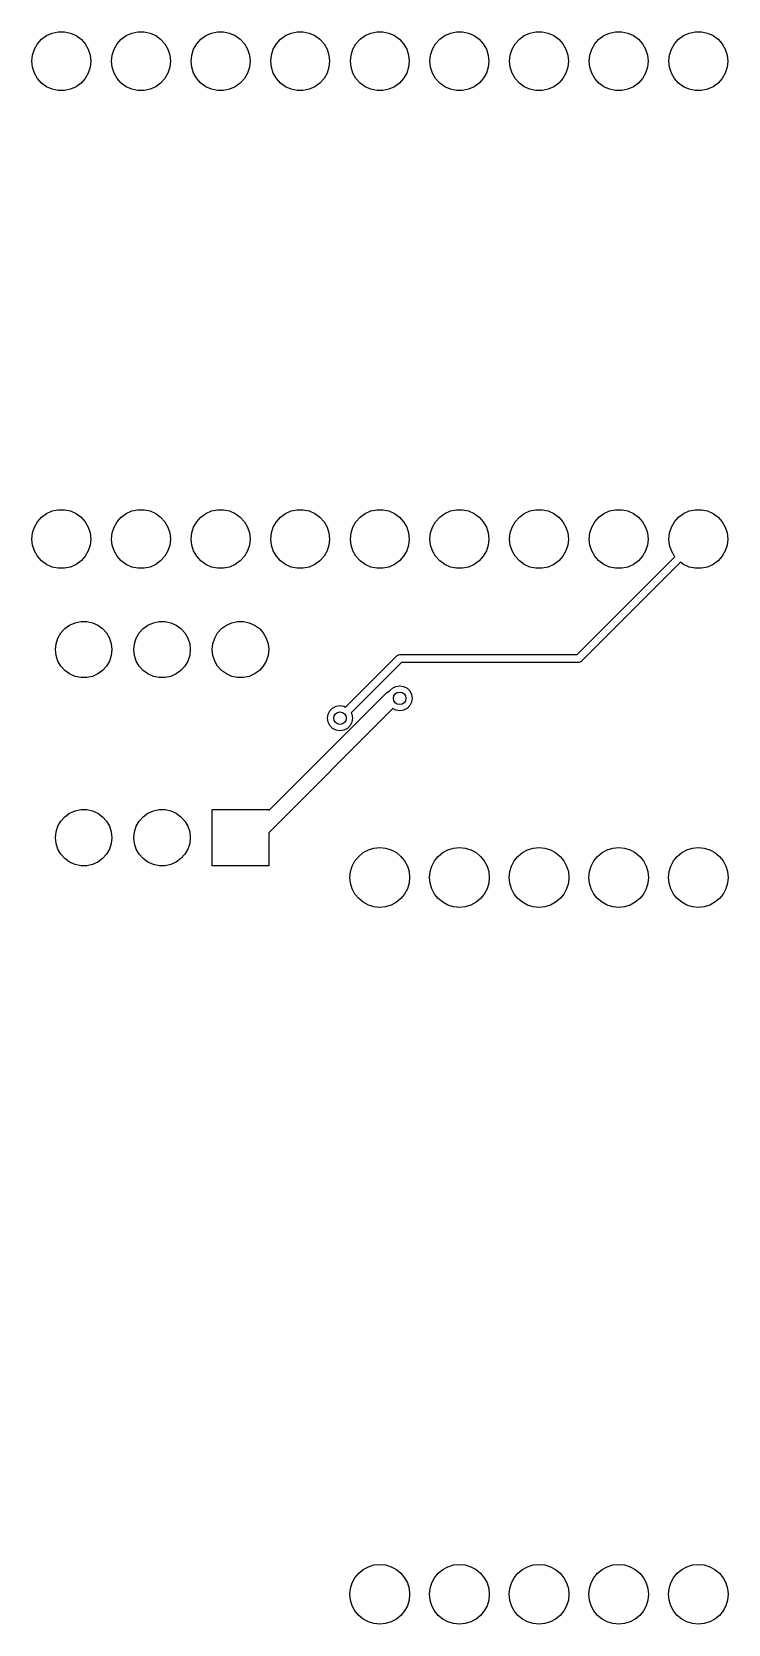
# Model space of a CAD drawing. Extents: x 107 to 166.1, y -105.1 to -54.3.
# Drawn here: x 107 to 129.2, y -105.1 to -54.3 of the extents above; entities that cross this region are included whole.
import ezdxf

# ---------------------------------------------------------------- set-up
doc = ezdxf.new("R2010")
doc.units = 0
doc.layers.add('BLACK', color=7, linetype='CONTINUOUS')

msp = doc.modelspace()

# ---------------------------------------------------------------- linework, layer by layer
at = {"layer": 'BLACK', "linetype": 'CONTINUOUS'}
for p, q in [((107.66, -54.3512), (107.852, -54.3103)), ((107.852, -54.3103), (108.048, -54.3103)), ((108.048, -54.3103), (108.24, -54.3512)), ((110.2, -54.3512), (110.392, -54.3103)), ((110.392, -54.3103), (110.588, -54.3103)), ((110.588, -54.3103), (110.78, -54.3512)), ((112.74, -54.3512), (112.932, -54.3103)), ((112.932, -54.3103), (113.128, -54.3103)), ((113.128, -54.3103), (113.32, -54.3512)), ((115.28, -54.3512), (115.472, -54.3103)), ((115.472, -54.3103), (115.668, -54.3103)), ((115.668, -54.3103), (115.86, -54.3512)), ((117.82, -54.3512), (118.012, -54.3103)), ((118.012, -54.3103), (118.208, -54.3103)), ((118.208, -54.3103), (118.4, -54.3512)), ((120.36, -54.3512), (120.552, -54.3103)), ((120.552, -54.3103), (120.748, -54.3103)), ((120.748, -54.3103), (120.94, -54.3512)), ((122.9, -54.3512), (123.092, -54.3103)), ((123.092, -54.3103), (123.288, -54.3103)), ((123.288, -54.3103), (123.48, -54.3512)), ((125.44, -54.3512), (125.632, -54.3103)), ((125.632, -54.3103), (125.828, -54.3103)), ((125.828, -54.3103), (126.02, -54.3512)), ((127.98, -54.3512), (128.172, -54.3103)), ((128.172, -54.3103), (128.368, -54.3103)), ((128.368, -54.3103), (128.56, -54.3512)), ((107.091, -54.8627), (107.19, -54.6926)), ((107.19, -54.6926), (107.321, -54.5466)), ((107.321, -54.5466), (107.48, -54.4311)), ((107.48, -54.4311), (107.66, -54.3512)), ((108.24, -54.3512), (108.42, -54.4311)), ((108.42, -54.4311), (108.579, -54.5466)), ((108.579, -54.5466), (108.71, -54.6926)), ((108.71, -54.6926), (108.809, -54.8627)), ((109.631, -54.8627), (109.73, -54.6926)), ((109.73, -54.6926), (109.861, -54.5466)), ((109.861, -54.5466), (110.02, -54.4311)), ((110.02, -54.4311), (110.2, -54.3512)), ((110.78, -54.3512), (110.96, -54.4311)), ((110.96, -54.4311), (111.119, -54.5466)), ((111.119, -54.5466), (111.25, -54.6926)), ((111.25, -54.6926), (111.349, -54.8627)), ((112.171, -54.8627), (112.27, -54.6926)), ((112.27, -54.6926), (112.401, -54.5466)), ((112.401, -54.5466), (112.56, -54.4311)), ((112.56, -54.4311), (112.74, -54.3512)), ((113.32, -54.3512), (113.5, -54.4311)), ((113.5, -54.4311), (113.659, -54.5466)), ((113.659, -54.5466), (113.79, -54.6926)), ((113.79, -54.6926), (113.889, -54.8627)), ((114.711, -54.8627), (114.81, -54.6926)), ((114.81, -54.6926), (114.941, -54.5466)), ((114.941, -54.5466), (115.1, -54.4311)), ((115.1, -54.4311), (115.28, -54.3512)), ((115.86, -54.3512), (116.04, -54.4311)), ((116.04, -54.4311), (116.199, -54.5466)), ((116.199, -54.5466), (116.33, -54.6926)), ((116.33, -54.6926), (116.429, -54.8627)), ((117.251, -54.8627), (117.35, -54.6926)), ((117.35, -54.6926), (117.481, -54.5466)), ((117.481, -54.5466), (117.64, -54.4311)), ((117.64, -54.4311), (117.82, -54.3512)), ((118.4, -54.3512), (118.58, -54.4311)), ((118.58, -54.4311), (118.739, -54.5466)), ((118.739, -54.5466), (118.87, -54.6926)), ((118.87, -54.6926), (118.969, -54.8627)), ((119.791, -54.8627), (119.89, -54.6926)), ((119.89, -54.6926), (120.021, -54.5466)), ((120.021, -54.5466), (120.18, -54.4311)), ((120.18, -54.4311), (120.36, -54.3512)), ((120.94, -54.3512), (121.12, -54.4311)), ((121.12, -54.4311), (121.279, -54.5466)), ((121.279, -54.5466), (121.41, -54.6926)), ((121.41, -54.6926), (121.509, -54.8627)), ((122.331, -54.8627), (122.43, -54.6926)), ((122.43, -54.6926), (122.561, -54.5466)), ((122.561, -54.5466), (122.72, -54.4311)), ((122.72, -54.4311), (122.9, -54.3512)), ((123.48, -54.3512), (123.66, -54.4311)), ((123.66, -54.4311), (123.819, -54.5466)), ((123.819, -54.5466), (123.95, -54.6926)), ((123.95, -54.6926), (124.049, -54.8627)), ((124.871, -54.8627), (124.97, -54.6926)), ((124.97, -54.6926), (125.101, -54.5466)), ((125.101, -54.5466), (125.26, -54.4311)), ((125.26, -54.4311), (125.44, -54.3512)), ((126.02, -54.3512), (126.2, -54.4311)), ((126.2, -54.4311), (126.359, -54.5466)), ((126.359, -54.5466), (126.49, -54.6926)), ((126.49, -54.6926), (126.589, -54.8627)), ((127.411, -54.8627), (127.51, -54.6926)), ((127.51, -54.6926), (127.641, -54.5466)), ((127.641, -54.5466), (127.8, -54.4311)), ((127.8, -54.4311), (127.98, -54.3512)), ((128.56, -54.3512), (128.74, -54.4311)), ((128.74, -54.4311), (128.899, -54.5466)), ((128.899, -54.5466), (129.03, -54.6926)), ((129.03, -54.6926), (129.129, -54.8627)), ((107.01, -55.245), (107.031, -55.0496)), ((107.031, -55.4404), (107.01, -55.245)), ((107.031, -55.0496), (107.091, -54.8627)), ((108.809, -54.8627), (108.869, -55.0496)), ((108.869, -55.0496), (108.89, -55.245)), ((108.89, -55.245), (108.869, -55.4404)), ((109.55, -55.245), (109.571, -55.0496)), ((109.571, -55.4404), (109.55, -55.245)), ((109.571, -55.0496), (109.631, -54.8627)), ((111.349, -54.8627), (111.409, -55.0496)), ((111.409, -55.0496), (111.43, -55.245)), ((111.43, -55.245), (111.409, -55.4404)), ((112.09, -55.245), (112.111, -55.0496)), ((112.111, -55.4404), (112.09, -55.245)), ((112.111, -55.0496), (112.171, -54.8627)), ((113.889, -54.8627), (113.949, -55.0496)), ((113.949, -55.0496), (113.97, -55.245)), ((113.97, -55.245), (113.949, -55.4404)), ((114.63, -55.245), (114.651, -55.0496)), ((114.651, -55.4404), (114.63, -55.245)), ((114.651, -55.0496), (114.711, -54.8627)), ((116.429, -54.8627), (116.489, -55.0496)), ((116.489, -55.0496), (116.51, -55.245)), ((116.51, -55.245), (116.489, -55.4404)), ((117.17, -55.245), (117.191, -55.0496)), ((117.191, -55.4404), (117.17, -55.245)), ((117.191, -55.0496), (117.251, -54.8627)), ((118.969, -54.8627), (119.029, -55.0496)), ((119.029, -55.0496), (119.05, -55.245)), ((119.05, -55.245), (119.029, -55.4404)), ((119.71, -55.245), (119.731, -55.0496)), ((119.731, -55.4404), (119.71, -55.245)), ((119.731, -55.0496), (119.791, -54.8627)), ((121.509, -54.8627), (121.569, -55.0496)), ((121.569, -55.0496), (121.59, -55.245)), ((121.59, -55.245), (121.569, -55.4404)), ((122.25, -55.245), (122.271, -55.0496)), ((122.271, -55.4404), (122.25, -55.245)), ((122.271, -55.0496), (122.331, -54.8627)), ((124.049, -54.8627), (124.109, -55.0496)), ((124.109, -55.0496), (124.13, -55.245)), ((124.13, -55.245), (124.109, -55.4404)), ((124.79, -55.245), (124.811, -55.0496)), ((124.811, -55.4404), (124.79, -55.245)), ((124.811, -55.0496), (124.871, -54.8627)), ((126.589, -54.8627), (126.649, -55.0496)), ((126.649, -55.0496), (126.67, -55.245)), ((126.67, -55.245), (126.649, -55.4404)), ((127.33, -55.245), (127.351, -55.0496)), ((127.351, -55.4404), (127.33, -55.245)), ((127.351, -55.0496), (127.411, -54.8627)), ((129.129, -54.8627), (129.189, -55.0496)), ((129.189, -55.0496), (129.21, -55.245)), ((129.21, -55.245), (129.189, -55.4404)), ((107.091, -55.6273), (107.031, -55.4404)), ((107.19, -55.7974), (107.091, -55.6273)), ((107.321, -55.9434), (107.19, -55.7974)), ((108.71, -55.7974), (108.579, -55.9434)), ((108.809, -55.6273), (108.71, -55.7974)), ((108.869, -55.4404), (108.809, -55.6273)), ((109.631, -55.6273), (109.571, -55.4404)), ((109.73, -55.7974), (109.631, -55.6273)), ((109.861, -55.9434), (109.73, -55.7974)), ((111.25, -55.7974), (111.119, -55.9434)), ((111.349, -55.6273), (111.25, -55.7974)), ((111.409, -55.4404), (111.349, -55.6273)), ((112.171, -55.6273), (112.111, -55.4404)), ((112.27, -55.7974), (112.171, -55.6273)), ((112.401, -55.9434), (112.27, -55.7974)), ((113.79, -55.7974), (113.659, -55.9434)), ((113.889, -55.6273), (113.79, -55.7974)), ((113.949, -55.4404), (113.889, -55.6273)), ((114.711, -55.6273), (114.651, -55.4404)), ((114.81, -55.7974), (114.711, -55.6273)), ((114.941, -55.9434), (114.81, -55.7974)), ((116.33, -55.7974), (116.199, -55.9434)), ((116.429, -55.6273), (116.33, -55.7974)), ((116.489, -55.4404), (116.429, -55.6273)), ((117.251, -55.6273), (117.191, -55.4404)), ((117.35, -55.7974), (117.251, -55.6273)), ((117.481, -55.9434), (117.35, -55.7974)), ((118.87, -55.7974), (118.739, -55.9434)), ((118.969, -55.6273), (118.87, -55.7974)), ((119.029, -55.4404), (118.969, -55.6273)), ((119.791, -55.6273), (119.731, -55.4404)), ((119.89, -55.7974), (119.791, -55.6273)), ((120.021, -55.9434), (119.89, -55.7974)), ((121.41, -55.7974), (121.279, -55.9434)), ((121.509, -55.6273), (121.41, -55.7974)), ((121.569, -55.4404), (121.509, -55.6273)), ((122.331, -55.6273), (122.271, -55.4404)), ((122.43, -55.7974), (122.331, -55.6273)), ((122.561, -55.9434), (122.43, -55.7974)), ((123.95, -55.7974), (123.819, -55.9434)), ((124.049, -55.6273), (123.95, -55.7974)), ((124.109, -55.4404), (124.049, -55.6273)), ((124.871, -55.6273), (124.811, -55.4404)), ((124.97, -55.7974), (124.871, -55.6273)), ((125.101, -55.9434), (124.97, -55.7974)), ((126.49, -55.7974), (126.359, -55.9434)), ((126.589, -55.6273), (126.49, -55.7974)), ((126.649, -55.4404), (126.589, -55.6273)), ((127.411, -55.6273), (127.351, -55.4404)), ((127.51, -55.7974), (127.411, -55.6273)), ((127.641, -55.9434), (127.51, -55.7974)), ((129.03, -55.7974), (128.899, -55.9434)), ((129.129, -55.6273), (129.03, -55.7974)), ((129.189, -55.4404), (129.129, -55.6273)), ((107.48, -56.0589), (107.321, -55.9434)), ((107.66, -56.1388), (107.48, -56.0589)), ((107.852, -56.1797), (107.66, -56.1388)), ((108.048, -56.1797), (107.852, -56.1797)), ((108.24, -56.1388), (108.048, -56.1797)), ((108.42, -56.0589), (108.24, -56.1388)), ((108.579, -55.9434), (108.42, -56.0589)), ((110.02, -56.0589), (109.861, -55.9434)), ((110.2, -56.1388), (110.02, -56.0589)), ((110.392, -56.1797), (110.2, -56.1388)), ((110.588, -56.1797), (110.392, -56.1797)), ((110.78, -56.1388), (110.588, -56.1797)), ((110.96, -56.0589), (110.78, -56.1388)), ((111.119, -55.9434), (110.96, -56.0589)), ((112.56, -56.0589), (112.401, -55.9434)), ((112.74, -56.1388), (112.56, -56.0589)), ((112.932, -56.1797), (112.74, -56.1388)), ((113.128, -56.1797), (112.932, -56.1797)), ((113.32, -56.1388), (113.128, -56.1797)), ((113.5, -56.0589), (113.32, -56.1388)), ((113.659, -55.9434), (113.5, -56.0589)), ((115.1, -56.0589), (114.941, -55.9434)), ((115.28, -56.1388), (115.1, -56.0589)), ((115.472, -56.1797), (115.28, -56.1388)), ((115.668, -56.1797), (115.472, -56.1797)), ((115.86, -56.1388), (115.668, -56.1797)), ((116.04, -56.0589), (115.86, -56.1388)), ((116.199, -55.9434), (116.04, -56.0589)), ((117.64, -56.0589), (117.481, -55.9434)), ((117.82, -56.1388), (117.64, -56.0589)), ((118.012, -56.1797), (117.82, -56.1388)), ((118.208, -56.1797), (118.012, -56.1797)), ((118.4, -56.1388), (118.208, -56.1797)), ((118.58, -56.0589), (118.4, -56.1388)), ((118.739, -55.9434), (118.58, -56.0589)), ((120.18, -56.0589), (120.021, -55.9434)), ((120.36, -56.1388), (120.18, -56.0589)), ((120.552, -56.1797), (120.36, -56.1388)), ((120.748, -56.1797), (120.552, -56.1797)), ((120.94, -56.1388), (120.748, -56.1797)), ((121.12, -56.0589), (120.94, -56.1388)), ((121.279, -55.9434), (121.12, -56.0589)), ((122.72, -56.0589), (122.561, -55.9434)), ((122.9, -56.1388), (122.72, -56.0589)), ((123.092, -56.1797), (122.9, -56.1388)), ((123.288, -56.1797), (123.092, -56.1797)), ((123.48, -56.1388), (123.288, -56.1797)), ((123.66, -56.0589), (123.48, -56.1388)), ((123.819, -55.9434), (123.66, -56.0589)), ((125.26, -56.0589), (125.101, -55.9434)), ((125.44, -56.1388), (125.26, -56.0589)), ((125.632, -56.1797), (125.44, -56.1388)), ((125.828, -56.1797), (125.632, -56.1797)), ((126.02, -56.1388), (125.828, -56.1797)), ((126.2, -56.0589), (126.02, -56.1388)), ((126.359, -55.9434), (126.2, -56.0589)), ((127.8, -56.0589), (127.641, -55.9434)), ((127.98, -56.1388), (127.8, -56.0589)), ((128.172, -56.1797), (127.98, -56.1388)), ((128.368, -56.1797), (128.172, -56.1797)), ((128.56, -56.1388), (128.368, -56.1797)), ((128.74, -56.0589), (128.56, -56.1388)), ((128.899, -55.9434), (128.74, -56.0589)), ((107.66, -69.5912), (107.852, -69.5503)), ((107.852, -69.5503), (108.048, -69.5503)), ((108.048, -69.5503), (108.24, -69.5912)), ((110.2, -69.5912), (110.392, -69.5503)), ((110.392, -69.5503), (110.588, -69.5503)), ((110.588, -69.5503), (110.78, -69.5912)), ((112.74, -69.5912), (112.932, -69.5503)), ((112.932, -69.5503), (113.128, -69.5503)), ((113.128, -69.5503), (113.32, -69.5912)), ((115.28, -69.5912), (115.472, -69.5503)), ((115.472, -69.5503), (115.668, -69.5503)), ((115.668, -69.5503), (115.86, -69.5912)), ((117.82, -69.5912), (118.012, -69.5503)), ((118.012, -69.5503), (118.208, -69.5503)), ((118.208, -69.5503), (118.4, -69.5912)), ((120.36, -69.5912), (120.552, -69.5503)), ((120.552, -69.5503), (120.748, -69.5503)), ((120.748, -69.5503), (120.94, -69.5912)), ((122.9, -69.5912), (123.092, -69.5503)), ((123.092, -69.5503), (123.288, -69.5503)), ((123.288, -69.5503), (123.48, -69.5912)), ((125.44, -69.5912), (125.632, -69.5503)), ((125.632, -69.5503), (125.828, -69.5503)), ((125.828, -69.5503), (126.02, -69.5912)), ((127.98, -69.5912), (128.172, -69.5503)), ((128.172, -69.5503), (128.368, -69.5503)), ((128.368, -69.5503), (128.56, -69.5912)), ((107.091, -70.1027), (107.19, -69.9326)), ((107.19, -69.9326), (107.321, -69.7866)), ((107.321, -69.7866), (107.48, -69.6711)), ((107.48, -69.6711), (107.66, -69.5912)), ((108.24, -69.5912), (108.42, -69.6711)), ((108.42, -69.6711), (108.579, -69.7866)), ((108.579, -69.7866), (108.71, -69.9326)), ((108.71, -69.9326), (108.809, -70.1027)), ((109.631, -70.1027), (109.73, -69.9326)), ((109.73, -69.9326), (109.861, -69.7866)), ((109.861, -69.7866), (110.02, -69.6711)), ((110.02, -69.6711), (110.2, -69.5912)), ((110.78, -69.5912), (110.96, -69.6711)), ((110.96, -69.6711), (111.119, -69.7866)), ((111.119, -69.7866), (111.25, -69.9326)), ((111.25, -69.9326), (111.349, -70.1027)), ((112.171, -70.1027), (112.27, -69.9326)), ((112.27, -69.9326), (112.401, -69.7866)), ((112.401, -69.7866), (112.56, -69.6711)), ((112.56, -69.6711), (112.74, -69.5912)), ((113.32, -69.5912), (113.5, -69.6711)), ((113.5, -69.6711), (113.659, -69.7866)), ((113.659, -69.7866), (113.79, -69.9326)), ((113.79, -69.9326), (113.889, -70.1027)), ((114.711, -70.1027), (114.81, -69.9326)), ((114.81, -69.9326), (114.941, -69.7866)), ((114.941, -69.7866), (115.1, -69.6711)), ((115.1, -69.6711), (115.28, -69.5912)), ((115.86, -69.5912), (116.04, -69.6711)), ((116.04, -69.6711), (116.199, -69.7866)), ((116.199, -69.7866), (116.33, -69.9326)), ((116.33, -69.9326), (116.429, -70.1027)), ((117.251, -70.1027), (117.35, -69.9326)), ((117.35, -69.9326), (117.481, -69.7866)), ((117.481, -69.7866), (117.64, -69.6711)), ((117.64, -69.6711), (117.82, -69.5912)), ((118.4, -69.5912), (118.58, -69.6711)), ((118.58, -69.6711), (118.739, -69.7866)), ((118.739, -69.7866), (118.87, -69.9326)), ((118.87, -69.9326), (118.969, -70.1027)), ((119.791, -70.1027), (119.89, -69.9326)), ((119.89, -69.9326), (120.021, -69.7866)), ((120.021, -69.7866), (120.18, -69.6711)), ((120.18, -69.6711), (120.36, -69.5912)), ((120.94, -69.5912), (121.12, -69.6711)), ((121.12, -69.6711), (121.279, -69.7866)), ((121.279, -69.7866), (121.41, -69.9326)), ((121.41, -69.9326), (121.509, -70.1027)), ((122.331, -70.1027), (122.43, -69.9326)), ((122.43, -69.9326), (122.561, -69.7866)), ((122.561, -69.7866), (122.72, -69.6711)), ((122.72, -69.6711), (122.9, -69.5912)), ((123.48, -69.5912), (123.66, -69.6711)), ((123.66, -69.6711), (123.819, -69.7866)), ((123.819, -69.7866), (123.95, -69.9326)), ((123.95, -69.9326), (124.049, -70.1027)), ((124.871, -70.1027), (124.97, -69.9326)), ((124.97, -69.9326), (125.101, -69.7866)), ((125.101, -69.7866), (125.26, -69.6711)), ((125.26, -69.6711), (125.44, -69.5912)), ((126.02, -69.5912), (126.2, -69.6711)), ((126.2, -69.6711), (126.359, -69.7866)), ((126.359, -69.7866), (126.49, -69.9326)), ((126.49, -69.9326), (126.589, -70.1027)), ((127.411, -70.1027), (127.51, -69.9326)), ((127.51, -69.9326), (127.641, -69.7866)), ((127.641, -69.7866), (127.8, -69.6711)), ((127.8, -69.6711), (127.98, -69.5912)), ((128.56, -69.5912), (128.74, -69.6711)), ((128.74, -69.6711), (128.899, -69.7866)), ((128.899, -69.7866), (129.03, -69.9326)), ((129.03, -69.9326), (129.129, -70.1027)), ((107.01, -70.485), (107.031, -70.2896)), ((107.031, -70.6804), (107.01, -70.485)), ((107.031, -70.2896), (107.091, -70.1027)), ((108.809, -70.1027), (108.869, -70.2896)), ((108.869, -70.2896), (108.89, -70.485)), ((108.89, -70.485), (108.869, -70.6804)), ((109.55, -70.485), (109.571, -70.2896)), ((109.571, -70.6804), (109.55, -70.485)), ((109.571, -70.2896), (109.631, -70.1027)), ((111.349, -70.1027), (111.409, -70.2896)), ((111.409, -70.2896), (111.43, -70.485)), ((111.43, -70.485), (111.409, -70.6804)), ((112.09, -70.485), (112.111, -70.2896)), ((112.111, -70.6804), (112.09, -70.485)), ((112.111, -70.2896), (112.171, -70.1027)), ((113.889, -70.1027), (113.949, -70.2896)), ((113.949, -70.2896), (113.97, -70.485)), ((113.97, -70.485), (113.949, -70.6804)), ((114.63, -70.485), (114.651, -70.2896)), ((114.651, -70.6804), (114.63, -70.485)), ((114.651, -70.2896), (114.711, -70.1027)), ((116.429, -70.1027), (116.489, -70.2896)), ((116.489, -70.2896), (116.51, -70.485)), ((116.51, -70.485), (116.489, -70.6804)), ((117.17, -70.485), (117.191, -70.2896)), ((117.191, -70.6804), (117.17, -70.485)), ((117.191, -70.2896), (117.251, -70.1027)), ((118.969, -70.1027), (119.029, -70.2896)), ((119.029, -70.2896), (119.05, -70.485)), ((119.05, -70.485), (119.029, -70.6804)), ((119.71, -70.485), (119.731, -70.2896)), ((119.731, -70.6804), (119.71, -70.485)), ((119.731, -70.2896), (119.791, -70.1027)), ((121.509, -70.1027), (121.569, -70.2896)), ((121.569, -70.2896), (121.59, -70.485)), ((121.59, -70.485), (121.569, -70.6804)), ((122.25, -70.485), (122.271, -70.2896)), ((122.271, -70.6804), (122.25, -70.485)), ((122.271, -70.2896), (122.331, -70.1027)), ((124.049, -70.1027), (124.109, -70.2896)), ((124.109, -70.2896), (124.13, -70.485)), ((124.13, -70.485), (124.109, -70.6804)), ((124.79, -70.485), (124.811, -70.2896)), ((124.811, -70.6804), (124.79, -70.485)), ((124.811, -70.2896), (124.871, -70.1027)), ((126.589, -70.1027), (126.649, -70.2896)), ((126.649, -70.2896), (126.67, -70.485)), ((126.67, -70.485), (126.649, -70.6804)), ((127.33, -70.485), (127.351, -70.2896)), ((127.351, -70.6804), (127.33, -70.485)), ((127.351, -70.2896), (127.411, -70.1027)), ((129.129, -70.1027), (129.189, -70.2896)), ((129.189, -70.2896), (129.21, -70.485)), ((129.21, -70.485), (129.189, -70.6804)), ((107.091, -70.8673), (107.031, -70.6804)), ((107.19, -71.0374), (107.091, -70.8673)), ((107.321, -71.1834), (107.19, -71.0374)), ((108.71, -71.0374), (108.579, -71.1834)), ((108.809, -70.8673), (108.71, -71.0374)), ((108.869, -70.6804), (108.809, -70.8673)), ((109.631, -70.8673), (109.571, -70.6804)), ((109.73, -71.0374), (109.631, -70.8673)), ((109.861, -71.1834), (109.73, -71.0374)), ((111.25, -71.0374), (111.119, -71.1834)), ((111.349, -70.8673), (111.25, -71.0374)), ((111.409, -70.6804), (111.349, -70.8673)), ((112.171, -70.8673), (112.111, -70.6804)), ((112.27, -71.0374), (112.171, -70.8673)), ((112.401, -71.1834), (112.27, -71.0374)), ((113.79, -71.0374), (113.659, -71.1834)), ((113.889, -70.8673), (113.79, -71.0374)), ((113.949, -70.6804), (113.889, -70.8673)), ((114.711, -70.8673), (114.651, -70.6804)), ((114.81, -71.0374), (114.711, -70.8673)), ((114.941, -71.1834), (114.81, -71.0374)), ((116.33, -71.0374), (116.199, -71.1834)), ((116.429, -70.8673), (116.33, -71.0374)), ((116.489, -70.6804), (116.429, -70.8673)), ((117.251, -70.8673), (117.191, -70.6804)), ((117.35, -71.0374), (117.251, -70.8673)), ((117.481, -71.1834), (117.35, -71.0374)), ((118.87, -71.0374), (118.739, -71.1834)), ((118.969, -70.8673), (118.87, -71.0374)), ((119.029, -70.6804), (118.969, -70.8673)), ((119.791, -70.8673), (119.731, -70.6804)), ((119.89, -71.0374), (119.791, -70.8673)), ((120.021, -71.1834), (119.89, -71.0374)), ((121.41, -71.0374), (121.279, -71.1834)), ((121.509, -70.8673), (121.41, -71.0374)), ((121.569, -70.6804), (121.509, -70.8673)), ((122.331, -70.8673), (122.271, -70.6804)), ((122.43, -71.0374), (122.331, -70.8673)), ((122.561, -71.1834), (122.43, -71.0374)), ((123.95, -71.0374), (123.819, -71.1834)), ((124.049, -70.8673), (123.95, -71.0374)), ((124.109, -70.6804), (124.049, -70.8673)), ((124.408, -74.17), (127.524, -71.0538)), ((124.871, -70.8673), (124.811, -70.6804)), ((124.97, -71.0374), (124.871, -70.8673)), ((125.101, -71.1834), (124.97, -71.0374)), ((126.49, -71.0374), (126.359, -71.1834)), ((126.589, -70.8673), (126.49, -71.0374)), ((126.649, -70.6804), (126.589, -70.8673)), ((127.411, -70.8673), (127.351, -70.6804)), ((127.51, -71.0374), (127.411, -70.8673)), ((127.524, -71.0538), (127.51, -71.0374)), ((129.03, -71.0374), (128.899, -71.1834)), ((129.129, -70.8673), (129.03, -71.0374)), ((129.189, -70.6804), (129.129, -70.8673)), ((107.48, -71.2989), (107.321, -71.1834)), ((107.66, -71.3788), (107.48, -71.2989)), ((107.852, -71.4197), (107.66, -71.3788)), ((108.048, -71.4197), (107.852, -71.4197)), ((108.24, -71.3788), (108.048, -71.4197)), ((108.42, -71.2989), (108.24, -71.3788)), ((108.579, -71.1834), (108.42, -71.2989)), ((110.02, -71.2989), (109.861, -71.1834)), ((110.2, -71.3788), (110.02, -71.2989)), ((110.392, -71.4197), (110.2, -71.3788)), ((110.588, -71.4197), (110.392, -71.4197)), ((110.78, -71.3788), (110.588, -71.4197)), ((110.96, -71.2989), (110.78, -71.3788)), ((111.119, -71.1834), (110.96, -71.2989)), ((112.56, -71.2989), (112.401, -71.1834)), ((112.74, -71.3788), (112.56, -71.2989)), ((112.932, -71.4197), (112.74, -71.3788)), ((113.128, -71.4197), (112.932, -71.4197)), ((113.32, -71.3788), (113.128, -71.4197)), ((113.5, -71.2989), (113.32, -71.3788)), ((113.659, -71.1834), (113.5, -71.2989)), ((115.1, -71.2989), (114.941, -71.1834)), ((115.28, -71.3788), (115.1, -71.2989)), ((115.472, -71.4197), (115.28, -71.3788)), ((115.668, -71.4197), (115.472, -71.4197)), ((115.86, -71.3788), (115.668, -71.4197)), ((116.04, -71.2989), (115.86, -71.3788)), ((116.199, -71.1834), (116.04, -71.2989)), ((117.64, -71.2989), (117.481, -71.1834)), ((117.82, -71.3788), (117.64, -71.2989)), ((118.012, -71.4197), (117.82, -71.3788)), ((118.208, -71.4197), (118.012, -71.4197)), ((118.4, -71.3788), (118.208, -71.4197)), ((118.58, -71.2989), (118.4, -71.3788)), ((118.739, -71.1834), (118.58, -71.2989)), ((120.18, -71.2989), (120.021, -71.1834)), ((120.36, -71.3788), (120.18, -71.2989)), ((120.552, -71.4197), (120.36, -71.3788)), ((120.748, -71.4197), (120.552, -71.4197)), ((120.94, -71.3788), (120.748, -71.4197)), ((121.12, -71.2989), (120.94, -71.3788)), ((121.279, -71.1834), (121.12, -71.2989)), ((122.72, -71.2989), (122.561, -71.1834)), ((122.9, -71.3788), (122.72, -71.2989)), ((123.092, -71.4197), (122.9, -71.3788)), ((123.288, -71.4197), (123.092, -71.4197)), ((123.48, -71.3788), (123.288, -71.4197)), ((123.66, -71.2989), (123.48, -71.3788)), ((123.819, -71.1834), (123.66, -71.2989)), ((127.703, -71.2285), (124.548, -74.3834)), ((125.26, -71.2989), (125.101, -71.1834)), ((125.44, -71.3788), (125.26, -71.2989)), ((125.632, -71.4197), (125.44, -71.3788)), ((125.828, -71.4197), (125.632, -71.4197)), ((126.02, -71.3788), (125.828, -71.4197)), ((126.2, -71.2989), (126.02, -71.3788)), ((126.359, -71.1834), (126.2, -71.2989)), ((127.8, -71.2989), (127.703, -71.2285)), ((127.98, -71.3788), (127.8, -71.2989)), ((128.172, -71.4197), (127.98, -71.3788)), ((128.368, -71.4197), (128.172, -71.4197)), ((128.56, -71.3788), (128.368, -71.4197)), ((128.74, -71.2989), (128.56, -71.3788)), ((128.899, -71.1834), (128.74, -71.2989)), ((108.387, -73.154), (108.571, -73.1149)), ((108.571, -73.1149), (108.759, -73.1149)), ((108.759, -73.1149), (108.943, -73.154)), ((110.887, -73.154), (111.071, -73.1149)), ((111.071, -73.1149), (111.259, -73.1149)), ((111.259, -73.1149), (111.443, -73.154)), ((113.387, -73.154), (113.571, -73.1149)), ((113.571, -73.1149), (113.759, -73.1149)), ((113.759, -73.1149), (113.943, -73.154)), ((107.843, -73.6439), (107.937, -73.481)), ((107.937, -73.481), (108.063, -73.3412)), ((108.063, -73.3412), (108.215, -73.2306)), ((108.215, -73.2306), (108.387, -73.154)), ((108.943, -73.154), (109.115, -73.2306)), ((109.115, -73.2306), (109.267, -73.3412)), ((109.267, -73.3412), (109.393, -73.481)), ((109.393, -73.481), (109.487, -73.6439)), ((110.343, -73.6439), (110.437, -73.481)), ((110.437, -73.481), (110.563, -73.3412)), ((110.563, -73.3412), (110.715, -73.2306)), ((110.715, -73.2306), (110.887, -73.154)), ((111.443, -73.154), (111.615, -73.2306)), ((111.615, -73.2306), (111.767, -73.3412)), ((111.767, -73.3412), (111.893, -73.481)), ((111.893, -73.481), (111.987, -73.6439)), ((112.843, -73.6439), (112.937, -73.481)), ((112.937, -73.481), (113.063, -73.3412)), ((113.063, -73.3412), (113.215, -73.2306)), ((113.215, -73.2306), (113.387, -73.154)), ((113.943, -73.154), (114.115, -73.2306)), ((114.115, -73.2306), (114.267, -73.3412)), ((114.267, -73.3412), (114.393, -73.481)), ((114.393, -73.481), (114.487, -73.6439)), ((107.765, -74.01), (107.785, -73.8229)), ((107.785, -74.1971), (107.765, -74.01)), ((107.785, -73.8229), (107.843, -73.6439)), ((109.487, -73.6439), (109.545, -73.8229)), ((109.545, -73.8229), (109.565, -74.01)), ((109.565, -74.01), (109.545, -74.1971)), ((110.265, -74.01), (110.285, -73.8229)), ((110.285, -74.1971), (110.265, -74.01)), ((110.285, -73.8229), (110.343, -73.6439)), ((111.987, -73.6439), (112.045, -73.8229)), ((112.045, -73.8229), (112.065, -74.01)), ((112.065, -74.01), (112.045, -74.1971)), ((112.765, -74.01), (112.785, -73.8229)), ((112.785, -74.1971), (112.765, -74.01)), ((112.785, -73.8229), (112.843, -73.6439)), ((114.487, -73.6439), (114.545, -73.8229)), ((114.545, -73.8229), (114.565, -74.01)), ((114.565, -74.01), (114.545, -74.1971)), ((107.843, -74.3761), (107.785, -74.1971)), ((107.937, -74.539), (107.843, -74.3761)), ((108.063, -74.6788), (107.937, -74.539)), ((109.393, -74.539), (109.267, -74.6788)), ((109.487, -74.3761), (109.393, -74.539)), ((109.545, -74.1971), (109.487, -74.3761)), ((110.343, -74.3761), (110.285, -74.1971)), ((110.437, -74.539), (110.343, -74.3761)), ((110.563, -74.6788), (110.437, -74.539)), ((111.893, -74.539), (111.767, -74.6788)), ((111.987, -74.3761), (111.893, -74.539)), ((112.045, -74.1971), (111.987, -74.3761)), ((112.843, -74.3761), (112.785, -74.1971)), ((112.937, -74.539), (112.843, -74.3761)), ((113.063, -74.6788), (112.937, -74.539)), ((114.393, -74.539), (114.267, -74.6788)), ((114.487, -74.3761), (114.393, -74.539)), ((114.545, -74.1971), (114.487, -74.3761)), ((117.017, -75.8466), (118.657, -74.2066)), ((118.797, -74.42), (117.193, -76.0234)), ((118.657, -74.2066), (118.674, -74.1932)), ((118.674, -74.1932), (118.677, -74.1898)), ((118.677, -74.1898), (118.68, -74.1891)), ((118.68, -74.1891), (118.685, -74.1853)), ((118.685, -74.1853), (118.715, -74.1787)), ((118.715, -74.1787), (118.745, -74.17)), ((118.745, -74.17), (124.408, -74.17)), ((124.46, -74.42), (118.797, -74.42)), ((124.49, -74.4113), (124.46, -74.42)), ((124.52, -74.4047), (124.49, -74.4113)), ((124.525, -74.4009), (124.52, -74.4047)), ((124.528, -74.4002), (124.525, -74.4009)), ((124.531, -74.3968), (124.528, -74.4002)), ((124.548, -74.3834), (124.531, -74.3968)), ((108.215, -74.7894), (108.063, -74.6788)), ((108.387, -74.866), (108.215, -74.7894)), ((108.571, -74.9051), (108.387, -74.866)), ((108.759, -74.9051), (108.571, -74.9051)), ((108.943, -74.866), (108.759, -74.9051)), ((109.115, -74.7894), (108.943, -74.866)), ((109.267, -74.6788), (109.115, -74.7894)), ((110.715, -74.7894), (110.563, -74.6788)), ((110.887, -74.866), (110.715, -74.7894)), ((111.071, -74.9051), (110.887, -74.866)), ((111.259, -74.9051), (111.071, -74.9051)), ((111.443, -74.866), (111.259, -74.9051)), ((111.615, -74.7894), (111.443, -74.866)), ((111.767, -74.6788), (111.615, -74.7894)), ((113.215, -74.7894), (113.063, -74.6788)), ((113.387, -74.866), (113.215, -74.7894)), ((113.571, -74.9051), (113.387, -74.866)), ((113.759, -74.9051), (113.571, -74.9051)), ((113.943, -74.866), (113.759, -74.9051)), ((114.115, -74.7894), (113.943, -74.866)), ((114.267, -74.6788), (114.115, -74.7894)), ((114.565, -79.1461), (118.323, -75.3882)), ((118.323, -75.3882), (118.404, -75.334)), ((118.404, -75.334), (118.421, -75.3306)), ((118.421, -75.3299), (118.51, -75.2414)), ((118.421, -75.3306), (118.421, -75.3299)), ((118.51, -75.2414), (118.621, -75.1846)), ((118.621, -75.1846), (118.745, -75.165)), ((118.745, -75.165), (118.869, -75.1846)), ((118.869, -75.1846), (118.98, -75.2414)), ((118.98, -75.2414), (119.069, -75.3299)), ((119.069, -75.3299), (119.125, -75.4414)), ((119.125, -75.4414), (119.145, -75.565)), ((119.145, -75.565), (119.125, -75.6886)), ((118.523, -75.8952), (114.565, -79.8532)), ((116.44, -76.2), (116.46, -76.0764)), ((116.46, -76.0764), (116.516, -75.9649)), ((116.516, -75.9649), (116.605, -75.8764)), ((116.605, -75.8764), (116.716, -75.8196)), ((116.716, -75.8196), (116.84, -75.8)), ((116.84, -75.8), (116.964, -75.8196)), ((116.964, -75.8196), (117.017, -75.8466)), ((117.193, -76.0234), (117.22, -76.0764)), ((117.22, -76.0764), (117.24, -76.2)), ((118.621, -75.9454), (118.523, -75.8952)), ((118.745, -75.965), (118.621, -75.9454)), ((118.869, -75.9454), (118.745, -75.965)), ((118.98, -75.8886), (118.869, -75.9454)), ((119.069, -75.8001), (118.98, -75.8886)), ((119.125, -75.6886), (119.069, -75.8001)), ((116.46, -76.3236), (116.44, -76.2)), ((116.516, -76.4351), (116.46, -76.3236)), ((116.605, -76.5236), (116.516, -76.4351)), ((116.716, -76.5804), (116.605, -76.5236)), ((116.84, -76.6), (116.716, -76.5804)), ((116.964, -76.5804), (116.84, -76.6)), ((117.075, -76.5236), (116.964, -76.5804)), ((117.164, -76.4351), (117.075, -76.5236)), ((117.22, -76.3236), (117.164, -76.4351)), ((117.24, -76.2), (117.22, -76.3236)), ((108.215, -79.2306), (108.387, -79.154)), ((108.387, -79.154), (108.571, -79.1149)), ((108.571, -79.1149), (108.759, -79.1149)), ((108.759, -79.1149), (108.943, -79.154)), ((108.943, -79.154), (109.115, -79.2306)), ((110.715, -79.2306), (110.887, -79.154)), ((110.887, -79.154), (111.071, -79.1149)), ((111.071, -79.1149), (111.259, -79.1149)), ((111.259, -79.1149), (111.443, -79.154)), ((111.443, -79.154), (111.615, -79.2306)), ((112.765, -80.91), (112.765, -79.11)), ((112.765, -79.11), (114.565, -79.11)), ((114.565, -79.11), (114.565, -79.1461)), ((107.785, -79.8229), (107.843, -79.6439)), ((107.843, -79.6439), (107.937, -79.481)), ((107.937, -79.481), (108.063, -79.3412)), ((108.063, -79.3412), (108.215, -79.2306)), ((109.115, -79.2306), (109.267, -79.3412)), ((109.267, -79.3412), (109.393, -79.481)), ((109.393, -79.481), (109.487, -79.6439)), ((109.487, -79.6439), (109.545, -79.8229)), ((110.285, -79.8229), (110.343, -79.6439)), ((110.343, -79.6439), (110.437, -79.481)), ((110.437, -79.481), (110.563, -79.3412)), ((110.563, -79.3412), (110.715, -79.2306)), ((111.615, -79.2306), (111.767, -79.3412)), ((111.767, -79.3412), (111.893, -79.481)), ((111.893, -79.481), (111.987, -79.6439)), ((111.987, -79.6439), (112.045, -79.8229)), ((107.765, -80.01), (107.785, -79.8229)), ((107.785, -80.1971), (107.765, -80.01)), ((107.843, -80.3761), (107.785, -80.1971)), ((109.545, -80.1971), (109.487, -80.3761)), ((109.545, -79.8229), (109.565, -80.01)), ((109.565, -80.01), (109.545, -80.1971)), ((110.265, -80.01), (110.285, -79.8229)), ((110.285, -80.1971), (110.265, -80.01)), ((110.343, -80.3761), (110.285, -80.1971)), ((112.045, -80.1971), (111.987, -80.3761)), ((112.045, -79.8229), (112.065, -80.01)), ((112.065, -80.01), (112.045, -80.1971)), ((114.565, -79.8532), (114.565, -80.91)), ((107.937, -80.539), (107.843, -80.3761)), ((108.063, -80.6788), (107.937, -80.539)), ((108.215, -80.7894), (108.063, -80.6788)), ((109.267, -80.6788), (109.115, -80.7894)), ((109.393, -80.539), (109.267, -80.6788)), ((109.487, -80.3761), (109.393, -80.539)), ((110.437, -80.539), (110.343, -80.3761)), ((110.563, -80.6788), (110.437, -80.539)), ((110.715, -80.7894), (110.563, -80.6788)), ((111.767, -80.6788), (111.615, -80.7894)), ((111.893, -80.539), (111.767, -80.6788)), ((111.987, -80.3761), (111.893, -80.539)), ((117.318, -80.7508), (117.436, -80.6065)), ((117.436, -80.6065), (117.581, -80.488)), ((117.581, -80.488), (117.745, -80.4)), ((117.745, -80.4), (117.924, -80.3458)), ((117.924, -80.3458), (118.11, -80.3275)), ((118.11, -80.3275), (118.296, -80.3458)), ((118.296, -80.3458), (118.475, -80.4)), ((118.475, -80.4), (118.639, -80.488)), ((118.639, -80.488), (118.784, -80.6065)), ((118.784, -80.6065), (118.902, -80.7508)), ((119.858, -80.7508), (119.976, -80.6065)), ((119.976, -80.6065), (120.121, -80.488)), ((120.121, -80.488), (120.285, -80.4)), ((120.285, -80.4), (120.464, -80.3458)), ((120.464, -80.3458), (120.65, -80.3275)), ((120.65, -80.3275), (120.836, -80.3458)), ((120.836, -80.3458), (121.015, -80.4)), ((121.015, -80.4), (121.179, -80.488)), ((121.179, -80.488), (121.324, -80.6065)), ((121.324, -80.6065), (121.442, -80.7508)), ((122.398, -80.7508), (122.516, -80.6065)), ((122.516, -80.6065), (122.661, -80.488)), ((122.661, -80.488), (122.825, -80.4)), ((122.825, -80.4), (123.004, -80.3458)), ((123.004, -80.3458), (123.19, -80.3275)), ((123.19, -80.3275), (123.376, -80.3458)), ((123.376, -80.3458), (123.555, -80.4)), ((123.555, -80.4), (123.719, -80.488)), ((123.719, -80.488), (123.864, -80.6065)), ((123.864, -80.6065), (123.982, -80.7508)), ((124.938, -80.7508), (125.056, -80.6065)), ((125.056, -80.6065), (125.201, -80.488)), ((125.201, -80.488), (125.365, -80.4)), ((125.365, -80.4), (125.544, -80.3458)), ((125.544, -80.3458), (125.73, -80.3275)), ((125.73, -80.3275), (125.916, -80.3458)), ((125.916, -80.3458), (126.095, -80.4)), ((126.095, -80.4), (126.259, -80.488)), ((126.259, -80.488), (126.404, -80.6065)), ((126.404, -80.6065), (126.522, -80.7508)), ((127.478, -80.7508), (127.596, -80.6065)), ((127.596, -80.6065), (127.741, -80.488)), ((127.741, -80.488), (127.905, -80.4)), ((127.905, -80.4), (128.084, -80.3458)), ((128.084, -80.3458), (128.27, -80.3275)), ((128.27, -80.3275), (128.456, -80.3458)), ((128.456, -80.3458), (128.635, -80.4)), ((128.635, -80.4), (128.799, -80.488)), ((128.799, -80.488), (128.944, -80.6065)), ((128.944, -80.6065), (129.062, -80.7508)), ((108.387, -80.866), (108.215, -80.7894)), ((108.571, -80.9051), (108.387, -80.866)), ((108.759, -80.9051), (108.571, -80.9051)), ((108.943, -80.866), (108.759, -80.9051)), ((109.115, -80.7894), (108.943, -80.866)), ((110.887, -80.866), (110.715, -80.7894)), ((111.071, -80.9051), (110.887, -80.866)), ((111.259, -80.9051), (111.071, -80.9051)), ((111.443, -80.866), (111.259, -80.9051)), ((111.615, -80.7894), (111.443, -80.866)), ((114.565, -80.91), (112.765, -80.91)), ((117.157, -81.28), (117.176, -81.0942)), ((117.176, -81.0942), (117.23, -80.9155)), ((117.23, -80.9155), (117.318, -80.7508)), ((118.902, -80.7508), (118.99, -80.9155)), ((118.99, -80.9155), (119.044, -81.0942)), ((119.044, -81.0942), (119.062, -81.28)), ((119.697, -81.28), (119.716, -81.0942)), ((119.716, -81.0942), (119.77, -80.9155)), ((119.77, -80.9155), (119.858, -80.7508)), ((121.442, -80.7508), (121.53, -80.9155)), ((121.53, -80.9155), (121.584, -81.0942)), ((121.584, -81.0942), (121.602, -81.28)), ((122.237, -81.28), (122.256, -81.0942)), ((122.256, -81.0942), (122.31, -80.9155)), ((122.31, -80.9155), (122.398, -80.7508)), ((123.982, -80.7508), (124.07, -80.9155)), ((124.07, -80.9155), (124.124, -81.0942)), ((124.124, -81.0942), (124.142, -81.28)), ((124.777, -81.28), (124.796, -81.0942)), ((124.796, -81.0942), (124.85, -80.9155)), ((124.85, -80.9155), (124.938, -80.7508)), ((126.522, -80.7508), (126.61, -80.9155)), ((126.61, -80.9155), (126.664, -81.0942)), ((126.664, -81.0942), (126.682, -81.28)), ((127.317, -81.28), (127.336, -81.0942)), ((127.336, -81.0942), (127.39, -80.9155)), ((127.39, -80.9155), (127.478, -80.7508)), ((129.062, -80.7508), (129.15, -80.9155)), ((129.15, -80.9155), (129.204, -81.0942)), ((129.204, -81.0942), (129.222, -81.28)), ((117.176, -81.4658), (117.157, -81.28)), ((117.23, -81.6445), (117.176, -81.4658)), ((117.318, -81.8092), (117.23, -81.6445)), ((118.99, -81.6445), (118.902, -81.8092)), ((119.044, -81.4658), (118.99, -81.6445)), ((119.062, -81.28), (119.044, -81.4658)), ((119.716, -81.4658), (119.697, -81.28)), ((119.77, -81.6445), (119.716, -81.4658)), ((119.858, -81.8092), (119.77, -81.6445)), ((121.53, -81.6445), (121.442, -81.8092)), ((121.584, -81.4658), (121.53, -81.6445)), ((121.602, -81.28), (121.584, -81.4658)), ((122.256, -81.4658), (122.237, -81.28)), ((122.31, -81.6445), (122.256, -81.4658)), ((122.398, -81.8092), (122.31, -81.6445)), ((124.07, -81.6445), (123.982, -81.8092)), ((124.124, -81.4658), (124.07, -81.6445)), ((124.142, -81.28), (124.124, -81.4658)), ((124.796, -81.4658), (124.777, -81.28)), ((124.85, -81.6445), (124.796, -81.4658)), ((124.938, -81.8092), (124.85, -81.6445)), ((126.61, -81.6445), (126.522, -81.8092)), ((126.664, -81.4658), (126.61, -81.6445)), ((126.682, -81.28), (126.664, -81.4658)), ((127.336, -81.4658), (127.317, -81.28)), ((127.39, -81.6445), (127.336, -81.4658)), ((127.478, -81.8092), (127.39, -81.6445)), ((129.15, -81.6445), (129.062, -81.8092)), ((129.204, -81.4658), (129.15, -81.6445)), ((129.222, -81.28), (129.204, -81.4658)), ((117.436, -81.9535), (117.318, -81.8092)), ((117.581, -82.072), (117.436, -81.9535)), ((117.745, -82.16), (117.581, -82.072)), ((117.924, -82.2142), (117.745, -82.16)), ((118.11, -82.2325), (117.924, -82.2142)), ((118.296, -82.2142), (118.11, -82.2325)), ((118.475, -82.16), (118.296, -82.2142)), ((118.639, -82.072), (118.475, -82.16)), ((118.784, -81.9535), (118.639, -82.072)), ((118.902, -81.8092), (118.784, -81.9535)), ((119.976, -81.9535), (119.858, -81.8092)), ((120.121, -82.072), (119.976, -81.9535)), ((120.285, -82.16), (120.121, -82.072)), ((120.464, -82.2142), (120.285, -82.16)), ((120.65, -82.2325), (120.464, -82.2142)), ((120.836, -82.2142), (120.65, -82.2325)), ((121.015, -82.16), (120.836, -82.2142)), ((121.179, -82.072), (121.015, -82.16)), ((121.324, -81.9535), (121.179, -82.072)), ((121.442, -81.8092), (121.324, -81.9535)), ((122.516, -81.9535), (122.398, -81.8092)), ((122.661, -82.072), (122.516, -81.9535)), ((122.825, -82.16), (122.661, -82.072)), ((123.004, -82.2142), (122.825, -82.16)), ((123.19, -82.2325), (123.004, -82.2142)), ((123.376, -82.2142), (123.19, -82.2325)), ((123.555, -82.16), (123.376, -82.2142)), ((123.719, -82.072), (123.555, -82.16)), ((123.864, -81.9535), (123.719, -82.072)), ((123.982, -81.8092), (123.864, -81.9535)), ((125.056, -81.9535), (124.938, -81.8092)), ((125.201, -82.072), (125.056, -81.9535)), ((125.365, -82.16), (125.201, -82.072)), ((125.544, -82.2142), (125.365, -82.16)), ((125.73, -82.2325), (125.544, -82.2142)), ((125.916, -82.2142), (125.73, -82.2325)), ((126.095, -82.16), (125.916, -82.2142)), ((126.259, -82.072), (126.095, -82.16)), ((126.404, -81.9535), (126.259, -82.072)), ((126.522, -81.8092), (126.404, -81.9535)), ((127.596, -81.9535), (127.478, -81.8092)), ((127.741, -82.072), (127.596, -81.9535)), ((127.905, -82.16), (127.741, -82.072)), ((128.084, -82.2142), (127.905, -82.16)), ((128.27, -82.2325), (128.084, -82.2142)), ((128.456, -82.2142), (128.27, -82.2325)), ((128.635, -82.16), (128.456, -82.2142)), ((128.799, -82.072), (128.635, -82.16)), ((128.944, -81.9535), (128.799, -82.072)), ((129.062, -81.8092), (128.944, -81.9535)), ((117.318, -103.611), (117.436, -103.466)), ((117.436, -103.466), (117.581, -103.348)), ((117.581, -103.348), (117.745, -103.26)), ((117.745, -103.26), (117.924, -103.206)), ((117.924, -103.206), (118.11, -103.188)), ((118.11, -103.188), (118.296, -103.206)), ((118.296, -103.206), (118.475, -103.26)), ((118.475, -103.26), (118.639, -103.348)), ((118.639, -103.348), (118.784, -103.466)), ((118.784, -103.466), (118.902, -103.611)), ((119.858, -103.611), (119.976, -103.466)), ((119.976, -103.466), (120.121, -103.348)), ((120.121, -103.348), (120.285, -103.26)), ((120.285, -103.26), (120.464, -103.206)), ((120.464, -103.206), (120.65, -103.188)), ((120.65, -103.188), (120.836, -103.206)), ((120.836, -103.206), (121.015, -103.26)), ((121.015, -103.26), (121.179, -103.348)), ((121.179, -103.348), (121.324, -103.466)), ((121.324, -103.466), (121.442, -103.611)), ((122.398, -103.611), (122.516, -103.466)), ((122.516, -103.466), (122.661, -103.348)), ((122.661, -103.348), (122.825, -103.26)), ((122.825, -103.26), (123.004, -103.206)), ((123.004, -103.206), (123.19, -103.188)), ((123.19, -103.188), (123.376, -103.206)), ((123.376, -103.206), (123.555, -103.26)), ((123.555, -103.26), (123.719, -103.348)), ((123.719, -103.348), (123.864, -103.466)), ((123.864, -103.466), (123.982, -103.611)), ((124.938, -103.611), (125.056, -103.466)), ((125.056, -103.466), (125.201, -103.348)), ((125.201, -103.348), (125.365, -103.26)), ((125.365, -103.26), (125.544, -103.206)), ((125.544, -103.206), (125.73, -103.188)), ((125.73, -103.188), (125.916, -103.206)), ((125.916, -103.206), (126.095, -103.26)), ((126.095, -103.26), (126.259, -103.348)), ((126.259, -103.348), (126.404, -103.466)), ((126.404, -103.466), (126.522, -103.611)), ((127.478, -103.611), (127.596, -103.466)), ((127.596, -103.466), (127.741, -103.348)), ((127.741, -103.348), (127.905, -103.26)), ((127.905, -103.26), (128.084, -103.206)), ((128.084, -103.206), (128.27, -103.188)), ((128.27, -103.188), (128.456, -103.206)), ((128.456, -103.206), (128.635, -103.26)), ((128.635, -103.26), (128.799, -103.348)), ((128.799, -103.348), (128.944, -103.466)), ((128.944, -103.466), (129.062, -103.611)), ((117.157, -104.14), (117.176, -103.954)), ((117.176, -103.954), (117.23, -103.775)), ((117.23, -103.775), (117.318, -103.611)), ((118.902, -103.611), (118.99, -103.775)), ((118.99, -103.775), (119.044, -103.954)), ((119.044, -103.954), (119.062, -104.14)), ((119.697, -104.14), (119.716, -103.954)), ((119.716, -103.954), (119.77, -103.775)), ((119.77, -103.775), (119.858, -103.611)), ((121.442, -103.611), (121.53, -103.775)), ((121.53, -103.775), (121.584, -103.954)), ((121.584, -103.954), (121.602, -104.14)), ((122.237, -104.14), (122.256, -103.954)), ((122.256, -103.954), (122.31, -103.775)), ((122.31, -103.775), (122.398, -103.611)), ((123.982, -103.611), (124.07, -103.775)), ((124.07, -103.775), (124.124, -103.954)), ((124.124, -103.954), (124.142, -104.14)), ((124.777, -104.14), (124.796, -103.954)), ((124.796, -103.954), (124.85, -103.775)), ((124.85, -103.775), (124.938, -103.611)), ((126.522, -103.611), (126.61, -103.775)), ((126.61, -103.775), (126.664, -103.954)), ((126.664, -103.954), (126.682, -104.14)), ((127.317, -104.14), (127.336, -103.954)), ((127.336, -103.954), (127.39, -103.775)), ((127.39, -103.775), (127.478, -103.611)), ((129.062, -103.611), (129.15, -103.775)), ((129.15, -103.775), (129.204, -103.954)), ((129.204, -103.954), (129.222, -104.14)), ((117.176, -104.326), (117.157, -104.14)), ((117.23, -104.505), (117.176, -104.326)), ((117.318, -104.669), (117.23, -104.505)), ((118.99, -104.505), (118.902, -104.669)), ((119.044, -104.326), (118.99, -104.505)), ((119.062, -104.14), (119.044, -104.326)), ((119.716, -104.326), (119.697, -104.14)), ((119.77, -104.505), (119.716, -104.326)), ((119.858, -104.669), (119.77, -104.505)), ((121.53, -104.505), (121.442, -104.669)), ((121.584, -104.326), (121.53, -104.505)), ((121.602, -104.14), (121.584, -104.326)), ((122.256, -104.326), (122.237, -104.14)), ((122.31, -104.505), (122.256, -104.326)), ((122.398, -104.669), (122.31, -104.505)), ((124.07, -104.505), (123.982, -104.669)), ((124.124, -104.326), (124.07, -104.505)), ((124.142, -104.14), (124.124, -104.326)), ((124.796, -104.326), (124.777, -104.14)), ((124.85, -104.505), (124.796, -104.326)), ((124.938, -104.669), (124.85, -104.505)), ((126.61, -104.505), (126.522, -104.669)), ((126.664, -104.326), (126.61, -104.505)), ((126.682, -104.14), (126.664, -104.326)), ((127.336, -104.326), (127.317, -104.14)), ((127.39, -104.505), (127.336, -104.326)), ((127.478, -104.669), (127.39, -104.505)), ((129.15, -104.505), (129.062, -104.669)), ((129.204, -104.326), (129.15, -104.505)), ((129.222, -104.14), (129.204, -104.326)), ((117.436, -104.814), (117.318, -104.669)), ((117.581, -104.932), (117.436, -104.814)), ((117.745, -105.02), (117.581, -104.932)), ((117.924, -105.074), (117.745, -105.02)), ((118.11, -105.093), (117.924, -105.074)), ((118.296, -105.074), (118.11, -105.093)), ((118.475, -105.02), (118.296, -105.074)), ((118.639, -104.932), (118.475, -105.02)), ((118.784, -104.814), (118.639, -104.932)), ((118.902, -104.669), (118.784, -104.814)), ((119.976, -104.814), (119.858, -104.669)), ((120.121, -104.932), (119.976, -104.814)), ((120.285, -105.02), (120.121, -104.932)), ((120.464, -105.074), (120.285, -105.02)), ((120.65, -105.093), (120.464, -105.074)), ((120.836, -105.074), (120.65, -105.093)), ((121.015, -105.02), (120.836, -105.074)), ((121.179, -104.932), (121.015, -105.02)), ((121.324, -104.814), (121.179, -104.932)), ((121.442, -104.669), (121.324, -104.814)), ((122.516, -104.814), (122.398, -104.669)), ((122.661, -104.932), (122.516, -104.814)), ((122.825, -105.02), (122.661, -104.932)), ((123.004, -105.074), (122.825, -105.02)), ((123.19, -105.093), (123.004, -105.074)), ((123.376, -105.074), (123.19, -105.093)), ((123.555, -105.02), (123.376, -105.074)), ((123.719, -104.932), (123.555, -105.02)), ((123.864, -104.814), (123.719, -104.932)), ((123.982, -104.669), (123.864, -104.814)), ((125.056, -104.814), (124.938, -104.669)), ((125.201, -104.932), (125.056, -104.814)), ((125.365, -105.02), (125.201, -104.932)), ((125.544, -105.074), (125.365, -105.02)), ((125.73, -105.093), (125.544, -105.074)), ((125.916, -105.074), (125.73, -105.093)), ((126.095, -105.02), (125.916, -105.074)), ((126.259, -104.932), (126.095, -105.02)), ((126.404, -104.814), (126.259, -104.932)), ((126.522, -104.669), (126.404, -104.814)), ((127.596, -104.814), (127.478, -104.669)), ((127.741, -104.932), (127.596, -104.814)), ((127.905, -105.02), (127.741, -104.932)), ((128.084, -105.074), (127.905, -105.02)), ((128.27, -105.093), (128.084, -105.074)), ((128.456, -105.074), (128.27, -105.093)), ((128.635, -105.02), (128.456, -105.074)), ((128.799, -104.932), (128.635, -105.02)), ((128.944, -104.814), (128.799, -104.932)), ((129.062, -104.669), (128.944, -104.814))]:
    msp.add_line(p, q, dxfattribs=at)
at = {"layer": 'BLACK'}
for centre in [(118.745, -75.565), (116.84, -76.2)]:
    msp.add_circle(centre, 0.2, dxfattribs=at)

doc.saveas('drawing.dxf')
